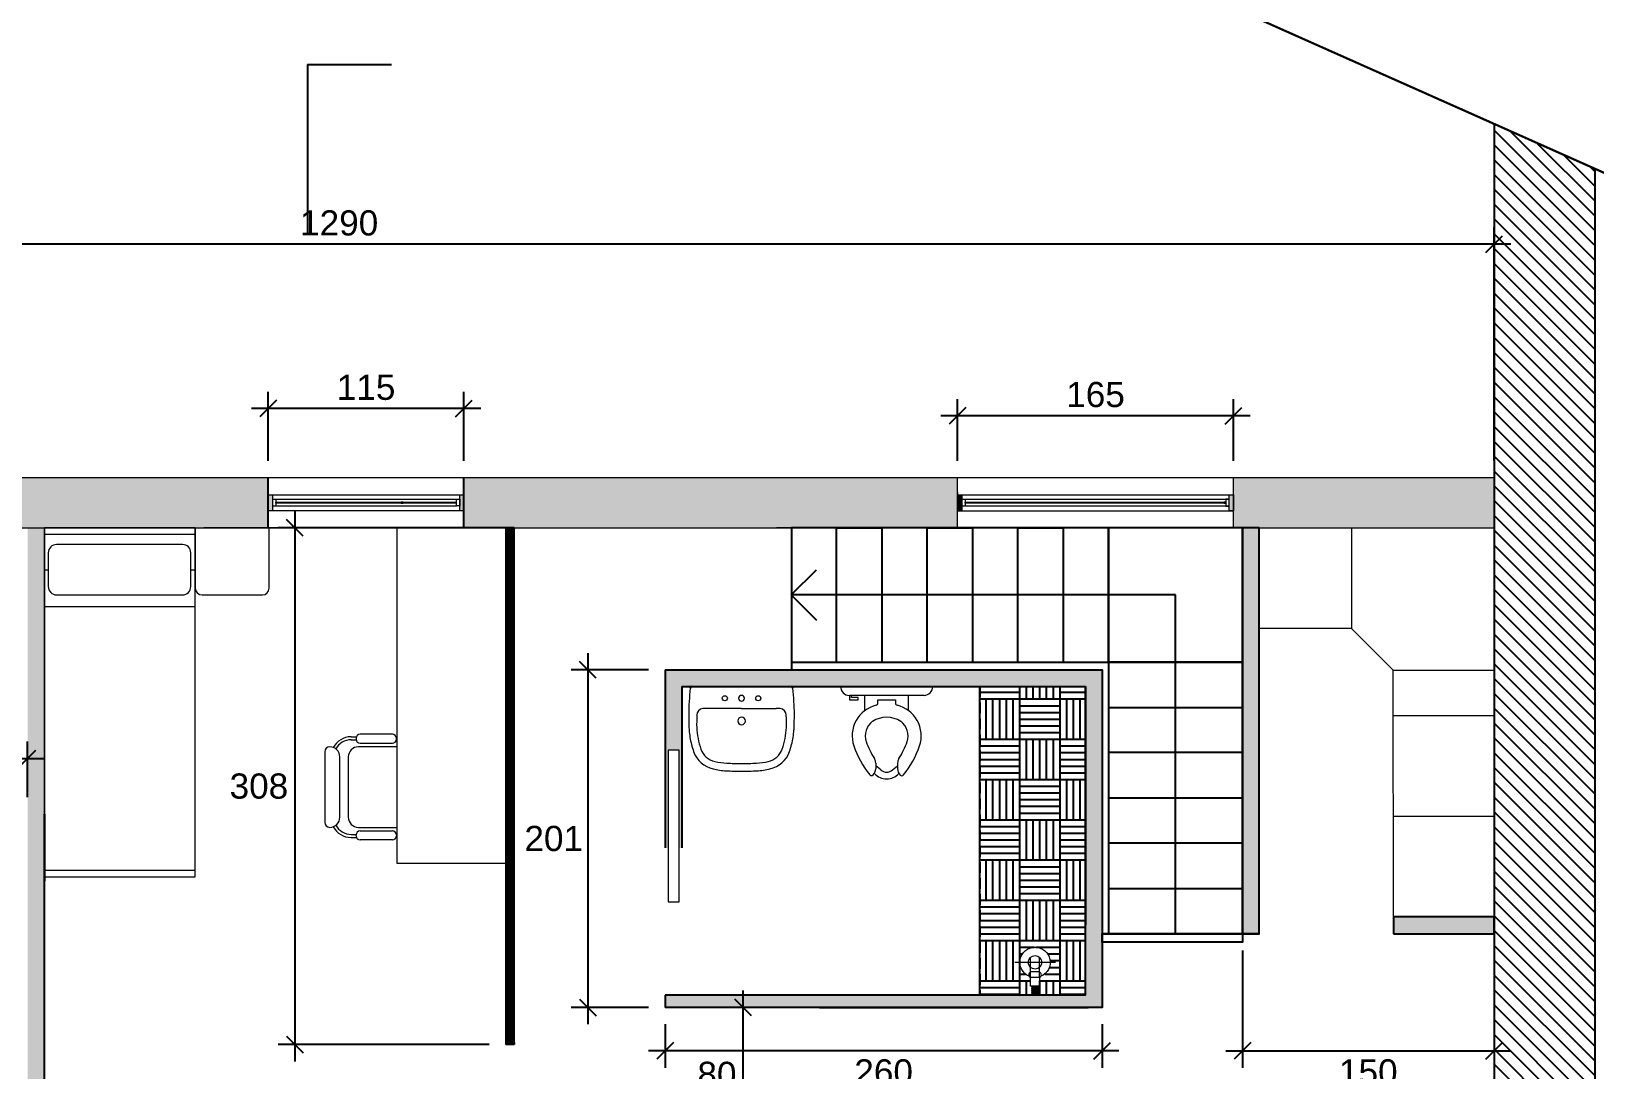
# Model space of a CAD drawing. Header units: inches. Extents: x -173 to 14008, y -3334 to 10368.
# Drawn here: x 5305 to 6238, y 7969 to 8588 of the extents above; entities that cross this region are included whole.
import ezdxf

# ---------------------------------------------------------------- set-up
doc = ezdxf.new("R2010")
doc.units = ezdxf.units.IN
doc.header["$MEASUREMENT"] = 0
doc.linetypes.add('TRATTEGGIATA2', pattern=[9.525, 6.35, -3.175])
for name, color, linetype, lineweight in [('ARREDAMENTO', 8, 'Continuous', 18), ('ARREDI_attrezzature_furniture', 175, 'Continuous', 9), ('INFISSI', 4, 'Continuous', 18), ('PORTE_finestre_doors_windows', 4, 'Continuous', 15), ('QUOTE', 6, 'Continuous', 9)]:
    doc.layers.add(name, color=color, linetype=linetype, lineweight=lineweight)
doc.styles.add('ARCH', font='txt')
doc.styles.get("Standard").update_dxf_attribs({"font": 'Arial.ttf'})
doc.dimstyles.get("Standard").update_dxf_attribs({"dimtxt": 15, "dimasz": 10, "dimexe": 10, "dimexo": 10, "dimgap": 5, "dimtad": 2, "dimtih": 1, "dimtoh": 1, "dimdec": 0, "dimzin": 0, "dimdsep": 46, "dimtxsty": 'Standard', "dimblk": 'OBLIQUE', "dimblk1": 'OBLIQUE', "dimblk2": 'OBLIQUE', "dimcen": 0.09, "dimdle": 10, "dimadec": 0, "dimazin": 0, "dimtfac": 1, "dimtdec": 0, "dimtofl": 0, "dimtmove": 0, "dimatfit": 3, "dimldrblk": 'OBLIQUE', "dimfxl": 1, "dimtolj": 1, "dimtzin": 0, "dimarcsym": 0})

# ---------------------------------------------------------------- blocks, each defined once
blk = doc.blocks.new('15PTOI06')
for p, q in [((8, 8.5), (8, -8.5)), ((11.5, 5), (8, 5)), ((9, 2), (9.765178, 2)), ((9, -2), (9, 2)), ((23.431562, 2.5), (24.727861, 2.5)), ((24.931034, 1.327586), (24.062054, 2.5)), ((9.765178, -2), (9, -2)), ((23.431562, -2.5), (24.690476, -2.5)), ((24.931034, -1.327586), (24.062054, -2.5)), ((11.5, -5), (8, -5)), ((9, -6.5), (8.5, -6.5)), ((8.5, -6.5), (8.5, -8)), ((9, -8.5), (9, -6.5)), ((8.5, -8), (8, -8)), ((8, -8.5), (9, -8.5))]:
    blk.add_line(p, q)
for centre, radius, start, end in [((6, 8.5), 2, 0, 90), ((17.25, 0.65), 7.210062, 71.816347, 166.116636), ((12, -13.75), 22.534695, 51.265418, 70.559965), ((17.25, 0.65), 4.210062, 71.816347, 142.891702), ((12, -13.75), 19.534695, 57.937508, 70.559965), ((25.787408, 3.438228), 0.5, 314.939898, 51.265418), ((9.765178, 2.5), 0.5, 270, 346.116636), ((19.118098, 0), 6.118098, 147.797266, 212.202734), ((23.431562, 4.5), 2, 237.937508, 270), ((24.727861, 4.5), 2, 270, 314.939898), ((23.666667, 0), 1.833333, 313.602819, 46.397181), ((23.166667, 0), 3.833333, 313.602819, 46.397181), ((9.765178, -2.5), 0.5, 13.883364, 90), ((17.25, -0.65), 7.210062, 193.883364, 288.183653), ((17.25, -0.65), 4.210062, 217.108298, 288.183653), ((12, 13.75), 19.534695, 289.440035, 302.062492), ((23.431562, -4.5), 2, 90, 122.062492), ((24.690476, -4.5), 2, 44.162471, 90), ((25.766527, -3.454957), 0.5, 308.665009, 44.162471), ((12, 13.75), 22.534695, 289.440035, 308.665009), ((6, -8.5), 2, 270, 0)]:
    blk.add_arc(centre, radius, start, end)
at = {"style": 'ARCH'}
for tag, p, flags in [('ITEM', (0, -19.5), 3), ('ROOM_NUMBER', (0, -28.5), 1)]:
    blk.add_attdef(tag, p, '', height=6, dxfattribs=dict(at, flags=flags))
blk = doc.blocks.new('_Oblique')
at = {"color": 0, "linetype": 'ByBlock', "lineweight": -2}
blk.add_line((-0.5, -0.5), (0.5, 0.5), dxfattribs=at)
blk = doc.blocks.new('*D18')
at = {"layer": 'Defpoints', "color": 0, "transparency": 16777216}
for p in [(4887.5, 8461.48), (4887.5, 8322.36), (6177.5, 8322.36)]:
    blk.add_point(p, dxfattribs=at)
at = {"layer": 'QUOTE', "color": 0, "lineweight": -2, "transparency": 16777216}
for p, q in [((4887.5, 8332.36), (4887.5, 8471.48)), ((6177.5, 8332.36), (6177.5, 8471.48)), ((6187.5, 8461.48), (4877.5, 8461.48))]:
    blk.add_line(p, q, dxfattribs=at)
at = {"layer": 'QUOTE', "color": 0, "lineweight": -2, "transparency": 16777216, "xscale": 10, "yscale": 10, "zscale": 10, "rotation": 180}
blk.add_blockref('_Oblique', (4887.5, 8461.48), dxfattribs=at)
at = {"layer": 'QUOTE', "color": 0, "lineweight": -2, "transparency": 16777216, "xscale": 10, "yscale": 10, "zscale": 10}
blk.add_blockref('_Oblique', (6177.5, 8461.48), dxfattribs=at)
at = {"layer": 'QUOTE', "color": 0, "transparency": 16777216, "insert": (5488.89, 8474.08), "char_height": 15, "attachment_point": 5}
blk.add_mtext('\\A1;1290', dxfattribs=at)
blk = doc.blocks.new('*D27')
at = {"layer": 'Defpoints', "color": 0, "transparency": 16777216}
for p in [(5683.27, 8207.75), (5637.15, 8006.44), (5683.27, 8006.44)]:
    blk.add_point(p, dxfattribs=at)
at = {"layer": 'QUOTE', "color": 0, "lineweight": -2, "transparency": 16777216}
for p, q in [((5637.15, 8217.75), (5637.15, 7996.44)), ((5673.27, 8207.75), (5627.15, 8207.75)), ((5673.27, 8006.44), (5627.15, 8006.44))]:
    blk.add_line(p, q, dxfattribs=at)
at = {"layer": 'QUOTE', "color": 0, "lineweight": -2, "transparency": 16777216, "xscale": 10, "yscale": 10, "zscale": 10}
for p, rotation in [((5637.15, 8207.75), 90), ((5637.15, 8006.44), 270)]:
    blk.add_blockref('_Oblique', p, dxfattribs=dict(at, rotation=rotation))
at = {"layer": 'QUOTE', "color": 0, "transparency": 16777216, "insert": (5616.81, 8107.09), "char_height": 15, "attachment_point": 5}
blk.add_mtext('\\A1;201', dxfattribs=at)
blk = doc.blocks.new('*D28')
at = {"layer": 'Defpoints', "color": 0, "transparency": 16777216}
for p in [(5683.27, 8006.44), (5943.77, 8006.44), (5683.27, 7980.51)]:
    blk.add_point(p, dxfattribs=at)
at = {"layer": 'QUOTE', "color": 0, "lineweight": -2, "transparency": 16777216}
for p, q in [((5683.27, 7996.44), (5683.27, 7970.51)), ((5943.77, 7996.44), (5943.77, 7970.51)), ((5953.77, 7980.51), (5673.27, 7980.51))]:
    blk.add_line(p, q, dxfattribs=at)
at = {"layer": 'QUOTE', "color": 0, "lineweight": -2, "transparency": 16777216, "xscale": 10, "yscale": 10, "zscale": 10, "rotation": 180}
blk.add_blockref('_Oblique', (5683.27, 7980.51), dxfattribs=at)
at = {"layer": 'QUOTE', "color": 0, "lineweight": -2, "transparency": 16777216, "xscale": 10, "yscale": 10, "zscale": 10}
blk.add_blockref('_Oblique', (5943.77, 7980.51), dxfattribs=at)
at = {"layer": 'QUOTE', "color": 0, "transparency": 16777216, "insert": (5813.52, 7967.91), "char_height": 15, "attachment_point": 5}
blk.add_mtext('\\A1;260', dxfattribs=at)
blk = doc.blocks.new('*D30')
at = {"layer": 'Defpoints', "color": 0, "transparency": 16777216}
for p in [(5588.27, 8292.36), (5462.51, 7984.3), (5588.27, 7984.3)]:
    blk.add_point(p, dxfattribs=at)
at = {"layer": 'QUOTE', "color": 0, "lineweight": -2, "transparency": 16777216}
for p, q in [((5462.51, 8302.36), (5462.51, 7974.3)), ((5578.27, 8292.36), (5452.51, 8292.36)), ((5578.27, 7984.3), (5452.51, 7984.3))]:
    blk.add_line(p, q, dxfattribs=at)
at = {"layer": 'QUOTE', "color": 0, "lineweight": -2, "transparency": 16777216, "xscale": 10, "yscale": 10, "zscale": 10}
for p, rotation in [((5462.51, 8292.36), 90), ((5462.51, 7984.3), 270)]:
    blk.add_blockref('_Oblique', p, dxfattribs=dict(at, rotation=rotation))
at = {"layer": 'QUOTE', "color": 0, "transparency": 16777216, "insert": (5441.03, 8138.33), "char_height": 15, "attachment_point": 5}
blk.add_mtext('\\A1;308', dxfattribs=at)
blk = doc.blocks.new('*D32')
at = {"layer": 'Defpoints', "color": 0, "transparency": 16777216}
for p in [(5303.12, 8154.91), (5213.12, 8121.75), (5303.12, 8121.75)]:
    blk.add_point(p, dxfattribs=at)
at = {"layer": 'QUOTE', "color": 0, "lineweight": -2, "transparency": 16777216}
for p, q in [((5213.12, 8131.75), (5213.12, 8164.91)), ((5303.12, 8131.75), (5303.12, 8164.91)), ((5203.12, 8154.91), (5313.12, 8154.91))]:
    blk.add_line(p, q, dxfattribs=at)
at = {"layer": 'QUOTE', "color": 0, "lineweight": -2, "transparency": 16777216, "xscale": 10, "yscale": 10, "zscale": 10, "rotation": 180}
blk.add_blockref('_Oblique', (5213.12, 8154.91), dxfattribs=at)
at = {"layer": 'QUOTE', "color": 0, "lineweight": -2, "transparency": 16777216, "xscale": 10, "yscale": 10, "zscale": 10}
blk.add_blockref('_Oblique', (5303.12, 8154.91), dxfattribs=at)
at = {"layer": 'QUOTE', "color": 0, "transparency": 16777216, "insert": (5258.12, 8167.52), "char_height": 15, "attachment_point": 5}
blk.add_mtext('\\A1;90', dxfattribs=at)
blk = doc.blocks.new('*D34')
at = {"layer": 'Defpoints', "color": 0, "transparency": 16777216}
for p in [(5729.78, 8006.44), (5765.35, 8006.44), (5765.35, 7926.44)]:
    blk.add_point(p, dxfattribs=at)
at = {"layer": 'QUOTE', "color": 0, "lineweight": -2, "transparency": 16777216}
for p, q in [((5729.78, 7916.44), (5729.78, 8016.44)), ((5755.35, 8006.44), (5719.78, 8006.44)), ((5755.35, 7926.44), (5719.78, 7926.44))]:
    blk.add_line(p, q, dxfattribs=at)
at = {"layer": 'QUOTE', "color": 0, "lineweight": -2, "transparency": 16777216, "xscale": 10, "yscale": 10, "zscale": 10}
for p, rotation in [((5729.78, 8006.44), 90), ((5729.78, 7926.44), 270)]:
    blk.add_blockref('_Oblique', p, dxfattribs=dict(at, rotation=rotation))
at = {"layer": 'QUOTE', "color": 0, "transparency": 16777216, "insert": (5714.14, 7966.44), "char_height": 15, "attachment_point": 5}
blk.add_mtext('\\A1;80', dxfattribs=at)
blk = doc.blocks.new('*D35')
at = {"layer": 'Defpoints', "color": 0, "transparency": 16777216}
for p in [(6027.5, 8050.36), (6177.5, 8050.36), (6177.5, 7980.51)]:
    blk.add_point(p, dxfattribs=at)
at = {"layer": 'QUOTE', "color": 0, "lineweight": -2, "transparency": 16777216}
for p, q in [((6027.5, 8040.36), (6027.5, 7970.51)), ((6177.5, 8040.36), (6177.5, 7970.51)), ((6017.5, 7980.51), (6187.5, 7980.51))]:
    blk.add_line(p, q, dxfattribs=at)
at = {"layer": 'QUOTE', "color": 0, "lineweight": -2, "transparency": 16777216, "xscale": 10, "yscale": 10, "zscale": 10, "rotation": 180}
blk.add_blockref('_Oblique', (6027.5, 7980.51), dxfattribs=at)
at = {"layer": 'QUOTE', "color": 0, "lineweight": -2, "transparency": 16777216, "xscale": 10, "yscale": 10, "zscale": 10}
blk.add_blockref('_Oblique', (6177.5, 7980.51), dxfattribs=at)
at = {"layer": 'QUOTE', "color": 0, "transparency": 16777216, "insert": (6102.5, 7967.91), "char_height": 15, "attachment_point": 5}
blk.add_mtext('\\A1;150', dxfattribs=at)
blk = doc.blocks.new('*D36')
at = {"layer": 'Defpoints', "color": 0, "transparency": 16777216}
for p in [(5857.62, 8359.17), (5857.62, 8322.36), (6022.06, 8322.36)]:
    blk.add_point(p, dxfattribs=at)
at = {"layer": 'QUOTE', "color": 0, "lineweight": -2, "transparency": 16777216}
for p, q in [((5857.62, 8332.36), (5857.62, 8369.17)), ((6022.06, 8332.36), (6022.06, 8369.17)), ((6032.06, 8359.17), (5847.62, 8359.17))]:
    blk.add_line(p, q, dxfattribs=at)
at = {"layer": 'QUOTE', "color": 0, "lineweight": -2, "transparency": 16777216, "xscale": 10, "yscale": 10, "zscale": 10, "rotation": 180}
blk.add_blockref('_Oblique', (5857.62, 8359.17), dxfattribs=at)
at = {"layer": 'QUOTE', "color": 0, "lineweight": -2, "transparency": 16777216, "xscale": 10, "yscale": 10, "zscale": 10}
blk.add_blockref('_Oblique', (6022.06, 8359.17), dxfattribs=at)
at = {"layer": 'QUOTE', "color": 0, "transparency": 16777216, "insert": (5939.84, 8371.77), "char_height": 15, "attachment_point": 5}
blk.add_mtext('\\A1;165', dxfattribs=at)
blk = doc.blocks.new('*D37')
at = {"layer": 'Defpoints', "color": 0, "transparency": 16777216}
for p in [(5446.62, 8363.47), (5446.62, 8322.36), (5563.27, 8322.36)]:
    blk.add_point(p, dxfattribs=at)
at = {"layer": 'QUOTE', "color": 0, "lineweight": -2, "transparency": 16777216}
for p, q in [((5446.62, 8332.36), (5446.62, 8373.47)), ((5563.27, 8332.36), (5563.27, 8373.47)), ((5573.27, 8363.47), (5436.62, 8363.47))]:
    blk.add_line(p, q, dxfattribs=at)
at = {"layer": 'QUOTE', "color": 0, "lineweight": -2, "transparency": 16777216, "xscale": 10, "yscale": 10, "zscale": 10, "rotation": 180}
blk.add_blockref('_Oblique', (5446.62, 8363.47), dxfattribs=at)
at = {"layer": 'QUOTE', "color": 0, "lineweight": -2, "transparency": 16777216, "xscale": 10, "yscale": 10, "zscale": 10}
blk.add_blockref('_Oblique', (5563.27, 8363.47), dxfattribs=at)
at = {"layer": 'QUOTE', "color": 0, "transparency": 16777216, "insert": (5504.94, 8376.08), "char_height": 15, "attachment_point": 5}
blk.add_mtext('\\A1;115', dxfattribs=at)

msp = doc.modelspace()

# ---------------------------------------------------------------- hatches: boundary and pattern name
h = msp.add_hatch()
h.set_pattern_fill('ANSI31', color=0, scale=50, angle=-90)
h.set_pattern_definition([(315, (-6489.5105, 17572.644), (4.4194174, 4.4194174), [])])
h.paths.add_polyline_path([(6237.49, 7317.38), (6237.49, 8506.41), (6177.5, 8533.12), (6177.5, 8322.36), (6177.5, 8060.38), (6177.54, 8060.38), (6177.54, 8050.38), (6177.5, 7662.36), (6177.5, 7661.84), (6177.5, 7322.35), (6177.5, 7322.35), (6177.66, 7322.35), (6177.66, 7317.37)])
h = msp.add_hatch(color=0)
h.dxf.hatch_style = 1
h.paths.add_polyline_path([(5446.62, 8292.36), (5446.62, 8312.16), (5446.62, 8312.16), (5446.62, 8302.56), (5449.12, 8302.56), (5449.12, 8312.16), (5446.62, 8312.16), (5446.62, 8302.56), (5446.62, 8302.56), (5446.62, 8312.16), (5446.62, 8322.36), (4967.5, 8322.36), (4947.5, 8322.36), (4937.5, 8322.36), (4937.5, 8292.36), (4952.5, 8292.36)])
h.paths.add_polyline_path([(5313.12, 7873.28), (5313.12, 7904.3), (5313.12, 7964.3), (5313.12, 8292.36), (5303.12, 8292.36), (5303.12, 8232.36), (5303.12, 7873.28)])
h.paths.add_polyline_path([(5481.12, 8294.91), (5481.12, 8294.91), (5481.12, 8294.91), (5481.12, 8294.91)], flags=9)
h = msp.add_hatch(color=256)
h.dxf.hatch_style = 1
h.paths.add_polyline_path([(6177.5, 8292.36), (6177.5, 8322.36), (6022.06, 8322.36), (6022.06, 8302.56), (6022.06, 8302.56), (6022.06, 8312.16), (6019.56, 8312.16), (6019.56, 8309.4), (6019.56, 8309.4), (6019.56, 8307.4), (6019.56, 8302.56), (6022.06, 8302.56), (6022.06, 8312.16), (6022.06, 8312.16), (6022.06, 8302.56), (6022.06, 8292.36)])
h.paths.add_polyline_path([(5481.12, 8294.91), (5481.12, 8294.91), (5481.12, 8294.91), (5481.12, 8294.91)], flags=9)
h = msp.add_hatch(color=256)
h.dxf.hatch_style = 1
h.paths.add_polyline_path([(5857.62, 8292.36), (5857.62, 8322.36), (5563.27, 8322.36), (5563.27, 8302.56), (5563.27, 8302.56), (5563.27, 8312.16), (5560.81, 8312.16), (5560.81, 8309.41), (5560.81, 8309.41), (5560.81, 8305.41), (5560.82, 8302.56), (5563.27, 8302.56), (5563.27, 8312.16), (5563.27, 8312.16), (5563.27, 8302.56), (5563.27, 8292.36), (5593.27, 8292.36)])
h = msp.add_hatch(color=0)
h.dxf.hatch_style = 1
h.paths.add_polyline_path([(5860.12, 8302.56), (5860.12, 8312.16), (5857.62, 8312.16), (5857.62, 8303.84), (5857.62, 8302.56)])
h = msp.add_hatch()
h.set_pattern_fill('DOLMIT', color=256, scale=5, angle=-90)
h.set_pattern_definition([(270, (-7135.1922, 23378.0663), (1.25, -2e-16), []), (315, (-7135.1922, 23378.0663), (2.5, 2.5), [1.76776695, -3.5355339])])
h.paths.add_polyline_path([(5593.27, 7984.3), (5593.27, 7985.46), (5593.27, 8292.36), (5588.27, 8292.36), (5588.27, 7984.3)])
h = msp.add_hatch(color=0)
h.dxf.hatch_style = 1
h.paths.add_polyline_path([(6037.5, 8050.36), (6037.5, 8292.36), (6027.5, 8292.36), (6027.5, 8092.36), (6027.5, 8050.36)])
h.paths.add_polyline_path([(6177.5, 8050.38), (6177.5, 8060.38), (6117.54, 8060.38), (6117.55, 8050.37)])
h = msp.add_hatch(color=0)
h.dxf.hatch_style = 1
h.paths.add_polyline_path([(5691.53, 8159.86), (5691.53, 8101.52), (5693.27, 8101.52), (5693.27, 8197.76), (5933.77, 8197.75), (5933.77, 8013.71), (5683.27, 8013.71), (5683.27, 8006.44), (5943.77, 8006.44), (5943.77, 8207.75), (5683.27, 8207.75), (5683.27, 8101.52), (5685.01, 8101.52), (5685.01, 8159.86)])
h = msp.add_hatch()
h.set_pattern_fill('AR-PARQ1', color=0, scale=2, angle=-90)
h.set_pattern_definition([(360, (-6489.51, 16110.326), (24, 24), [24, -24]), (360, (-6489.51, 16106.326), (24, 24), [24, -24]), (360, (-6489.51, 16102.326), (24, 24), [24, -24]), (360, (-6489.51, 16098.326), (24, 24), [24, -24]), (360, (-6489.51, 16094.326), (24, 24), [24, -24]), (360, (-6489.51, 16090.326), (24, 24), [24, -24]), (360, (-6489.51, 16086.326), (24, 24), [24, -24]), (270, (-6465.51, 16110.326), (-24, -24), [24, -24]), (270, (-6461.51, 16110.326), (-24, -24), [24, -24]), (270, (-6457.51, 16110.326), (-24, -24), [24, -24]), (270, (-6453.51, 16110.326), (-24, -24), [24, -24]), (270, (-6449.51, 16110.326), (-24, -24), [24, -24]), (270, (-6445.51, 16110.326), (-24, -24), [24, -24]), (270, (-6441.51, 16110.326), (-24, -24), [24, -24])])
h.paths.add_polyline_path([(5907.29, 8024.99, -0.15223), (5906.48, 8024.3), (5906.48, 8019.03), (5905.8, 8019.03, -1.121), (5905.53, 8018.4, -0.770179), (5905.53, 8017.6, -1.298399), (5905.53, 8016.81, -1.2984), (5905.53, 8016.01, -0.770179), (5905.53, 8015.21, -0.770179), (5905.53, 8014.42, -1), (5905.53, 8013.8), (5933.77, 8013.71), (5933.77, 8197.75), (5870.97, 8197.75), (5870.97, 8013.71), (5902.08, 8013.79, -1.267946), (5902.08, 8014.59, -1.265994), (5902.08, 8015.38, -1.265994), (5902.08, 8016.18, -1.265994), (5902.08, 8016.98, -0.789894), (5902.08, 8017.77, -0.789893), (5902.08, 8018.57, -0.56391), (5901.8, 8019.03), (5901.12, 8019.03), (5901.12, 8024.3, -0.15223), (5900.31, 8024.99, -4.976489)])

# ---------------------------------------------------------------- linework, layer by layer
for p, q in [((5470.03, 8568.54), (5520.03, 8568.54)), ((5470.03, 8568.54), (5470.03, 8468.54)), ((6177.5, 8533.32), (6177.5, 8322.36)), ((6237.49, 8506.62), (6237.49, 7317.38)), ((6237.5, 8372.36), (6237.5, 7317.38)), ((6177.5, 8322.36), (6177.5, 7662.36)), ((5563.27, 8292.36), (5523.27, 8292.36)), ((5593.27, 8292.36), (5563.27, 8292.36)), ((5593.27, 8292.36), (5588.27, 8292.36)), ((5588.27, 8292.36), (5588.27, 7984.3)), ((5593.27, 7985.46), (5593.27, 8292.36)), ((5785.5, 8212.36), (5785.5, 8292.36)), ((5785.5, 8292.36), (5812.5, 8292.36)), ((5812.5, 8292.36), (5812.5, 8212.36)), ((5839.5, 8212.36), (5839.5, 8292.36)), ((5839.5, 8292.36), (5866.5, 8292.36)), ((5866.5, 8292.36), (5866.5, 8212.36)), ((5893.5, 8212.36), (5893.5, 8292.36)), ((5893.5, 8292.36), (5920.5, 8292.36)), ((5920.5, 8292.36), (5920.5, 8212.36)), ((6027.5, 8292.36), (6027.5, 8092.36)), ((5758.42, 8252.36), (5773.42, 8267.36)), ((5758.42, 8252.36), (5773.42, 8237.36)), ((5987.5, 8252.36), (5758.5, 8252.36)), ((5803.21, 8252.36), (5788.21, 8252.36)), ((5987.5, 8050.36), (5987.5, 8252.36)), ((5683.27, 8207.75), (5683.27, 8101.52)), ((5758.5, 8212.36), (5785.5, 8212.36)), ((5758.5, 8212.36), (5758.5, 8207.75)), ((5812.5, 8212.36), (5839.5, 8212.36)), ((5866.5, 8212.36), (5893.5, 8212.36)), ((5947.5, 8212.36), (5947.5, 8185.36)), ((5693.27, 8197.76), (5693.27, 8197.76)), ((5693.27, 8197.76), (5693.27, 8101.52)), ((5933.84, 8197.75), (5933.84, 8055.72)), ((5947.5, 8185.36), (6027.5, 8185.35)), ((6027.5, 8185.35), (6027.5, 8158.35)), ((6027.5, 8158.35), (5947.5, 8158.35)), ((5947.5, 8158.35), (5947.5, 8131.35)), ((5947.5, 8131.35), (6027.5, 8131.36)), ((6027.5, 8131.36), (6027.5, 8104.36)), ((5313.12, 7873.28), (5313.12, 8121.75)), ((5313.12, 8121.75), (5313.12, 8081.75)), ((6027.5, 8104.36), (5947.5, 8104.36)), ((5947.5, 8104.36), (5947.5, 8077.36)), ((5313.12, 7981.75), (5313.12, 8081.75)), ((5947.5, 8077.36), (6027.5, 8077.35)), ((5933.77, 8055.5), (5933.77, 8045.5)), ((6177.54, 8060.38), (6117.54, 8060.38)), ((6117.54, 8060.38), (6117.55, 8050.37)), ((6177.54, 8050.38), (6177.54, 8060.38)), ((6177.54, 8050.38), (6177.54, 8060.38)), ((6027.5, 8050.36), (5947.5, 8050.36)), ((6117.55, 8050.37), (6177.54, 8050.38)), ((5683.27, 8013.71), (5683.27, 8006.44)), ((5775.35, 8006.44), (5935.5, 8006.44)), ((5593.27, 7984.3), (5588.27, 7984.3)), ((5593.27, 7985.46), (5593.27, 7984.3))]:
    msp.add_line(p, q)
at = {"lineweight": 18}
for p, q in [((4967.5, 8322.36), (6177.5, 8322.36)), ((4967.5, 8322.36), (6177.5, 8322.36)), ((4887.5, 8292.36), (6177.5, 8292.36)), ((4937.5, 8292.36), (6177.5, 8292.36))]:
    msp.add_line(p, q, dxfattribs=at)
at = {"color": 4}
for p, q in [((5446.62, 8292.36), (5446.62, 8322.36)), ((5563.27, 8292.36), (5563.27, 8322.36))]:
    msp.add_line(p, q, dxfattribs=at)
at = {"linetype": 'TRATTEGGIATA2'}
msp.add_line((5870.97, 8197.75), (5870.97, 8013.71), dxfattribs=at)
for points in [[(5164.41, 8984.17), (4351.24, 7156.95), (6178.47, 6343.78), (6991.64, 8171)], [(5164.71, 8984.04), (4351.24, 7156.95), (6178.33, 6343.48), (6991.81, 8170.57)], [(5947.5, 8292.36), (5758.5, 8292.36), (5758.5, 8212.36), (5947.5, 8212.36)], [(5947.5, 8292.36), (5947.5, 8212.36), (6027.5, 8212.36), (6027.5, 8292.36)], [(6037.5, 8292.36), (6027.5, 8292.36), (6027.5, 8050.36), (6037.5, 8050.36)], [(5933.77, 8197.75), (5933.77, 8013.71), (5870.97, 8013.71), (5870.97, 8197.75)], [(6037.5, 8050.36), (6037.5, 8050.36), (5943.77, 8050.36), (5943.77, 8050.36)], [(6027.5, 8050.36), (6027.5, 8045.28), (5943.77, 8045.28), (5943.77, 8050.36)]]:
    msp.add_lwpolyline(points, close=True)
for points in [[(5683.27, 8207.75), (5943.77, 8207.75), (5943.77, 8006.44), (5683.27, 8006.44)], [(6027.5, 8050.36), (6027.5, 8212.36), (5947.5, 8212.36), (5947.5, 8050.36)], [(5693.27, 8197.76), (5933.77, 8197.75), (5933.77, 8013.71), (5683.27, 8013.71)], [(6027.5, 8104.36), (6027.5, 8050.36)]]:
    msp.add_lwpolyline(points)
at = {"color": 175}
for centre, start, end in [((5699.22, 8196.75), 90, 173.62616), ((5758.38, 8196.75), 6.37384, 90)]:
    msp.add_arc(centre, 1, start, end, dxfattribs=at)
at = {"layer": 'ARREDAMENTO'}
for p, q in [((5313.12, 8121.75), (5313.12, 8292.36)), ((5313.12, 8292.36), (5313.12, 7942.36)), ((5313.12, 8084.36), (5313.12, 8292.36)), ((5403.12, 8292.36), (5313.12, 8292.36)), ((5403.12, 8288.36), (5313.12, 8288.36)), ((5403.12, 8084.36), (5403.12, 8292.36)), ((5403.12, 8292.36), (5403.12, 8256.4)), ((5453.16, 8292.36), (5408.16, 8292.36)), ((5447.16, 8292.36), (5408.16, 8292.36)), ((5447.16, 8256.4), (5447.16, 8292.36)), ((5523.27, 8292.36), (5523.27, 8172.36)), ((5806.63, 8292.36), (5749.63, 8292.36)), ((5806.63, 8292.36), (5749.63, 8292.36)), ((6092.6, 8232.26), (6092.6, 8292.36)), ((5395.44, 8282.43), (5320.44, 8282.43)), ((5315.44, 8277.43), (5315.44, 8257.43)), ((5400.44, 8257.43), (5400.44, 8277.43)), ((5313.12, 8267.29), (5315.44, 8267.29)), ((5400.44, 8267.29), (5403.12, 8267.29)), ((5320.44, 8252.43), (5395.44, 8252.43)), ((5407.12, 8252.4), (5443.16, 8252.4)), ((5403.12, 8245.19), (5313.12, 8245.19)), ((6092.6, 8232.36), (6037.5, 8232.36)), ((6092.6, 8232.26), (6117.35, 8207.51)), ((6117.54, 8060.38), (6117.35, 8207.51)), ((6117.35, 8207.51), (6177.5, 8207.51)), ((5728.8, 8184.75), (5708.18, 8184.75)), ((5728.8, 8184.75), (5749.43, 8184.75)), ((6177.53, 8180.39), (6117.54, 8180.39)), ((5496, 8167.8), (5499.17, 8167.8)), ((5499, 8166.92), (5499, 8166.32)), ((5520.6, 8169.32), (5501.4, 8169.32)), ((5523, 8166.32), (5523, 8166.92)), ((5523.27, 8172.36), (5523.27, 8092.36)), ((5480.27, 8158.8), (5480.27, 8116.8)), ((5483.27, 8161.8), (5483.27, 8161.8)), ((5496, 8166), (5499.02, 8166)), ((5523.27, 8161.8), (5500.33, 8161.8)), ((5501.4, 8163.92), (5520.6, 8163.92)), ((5489.27, 8119.8), (5489.27, 8155.8)), ((5494.33, 8155.8), (5494.33, 8119.8)), ((6117.54, 8120.38), (6177.53, 8120.39)), ((6117.54, 8060.38), (6117.54, 8120.38)), ((5500.33, 8113.8), (5523.27, 8113.8)), ((5501.4, 8111.68), (5520.6, 8111.68)), ((5496, 8109.6), (5499.02, 8109.6)), ((5496, 8107.8), (5499.17, 8107.8)), ((5499, 8108.68), (5499, 8109.28)), ((5520.6, 8106.28), (5501.4, 8106.28)), ((5523, 8109.28), (5523, 8108.68)), ((5523.27, 8092.36), (5588.27, 8092.36)), ((5313.12, 8088.36), (5403.12, 8088.36)), ((5313.12, 8084.36), (5403.12, 8084.36)), ((5901.12, 8024.3), (5901.12, 8036.35)), ((5906.48, 8024.3), (5906.48, 8036.35)), ((5916.05, 8033.32), (5891.8, 8033.32)), ((5906.48, 8027.59), (5901.12, 8027.59)), ((5906.48, 8024.3), (5901.12, 8024.3))]:
    msp.add_line(p, q, dxfattribs=at)
for points in [[(5758.38, 8197.75), (5728.8, 8197.75), (5699.22, 8197.75)], [(5906.48, 8024.3), (5906.48, 8019.03), (5901.12, 8019.03), (5901.12, 8024.3)]]:
    msp.add_lwpolyline(points, dxfattribs=at)
for points in [[(5697.55, 8188.91, 0.026276), (5697.47, 8173.16, 0.007127), (5697.55, 8171.73)], [(5760.05, 8171.73, 0.007127), (5760.14, 8173.16, 0.026276), (5760.05, 8188.91)], [(5698.94, 8163.25, 0.02246), (5700.23, 8158.95, 0.259094), (5711.85, 8148.63, 0.039532), (5719.67, 8147.53, 0.015232), (5728.8, 8147.25, 0.015232), (5737.93, 8147.53, 0.039532), (5745.75, 8148.63, 0.259094), (5757.37, 8158.95, 0.02246), (5758.66, 8163.25)], [(5900.31, 8024.99, -4.976489), (5907.29, 8024.99, -4.976489)], [(5901.84, 8018.68, -0.302605), (5901.8, 8019.03, -0.302605)], [(5901.84, 8018.28, -0.362194), (5901.84, 8018.69), (5905.76, 8018.29, -0.368734), (5905.76, 8017.89), (5901.84, 8018.28)], [(5901.84, 8017.89, -0.362194), (5901.84, 8018.29), (5905.76, 8017.89, -0.368734), (5905.76, 8017.49), (5901.84, 8017.89)], [(5901.84, 8017.49, -0.362194), (5901.84, 8017.89), (5905.76, 8017.49, -0.368734), (5905.76, 8017.1), (5901.84, 8017.49)], [(5901.84, 8017.09, -0.362194), (5901.84, 8017.49), (5905.76, 8017.1, -0.368734), (5905.76, 8016.7), (5901.84, 8017.09)], [(5901.84, 8016.69, -0.362194), (5901.84, 8017.09), (5905.76, 8016.7, -0.368734), (5905.76, 8016.3), (5901.84, 8016.69)], [(5901.84, 8019.08, -0.00173), (5901.83, 8019.08, -0.00173)], [(5901.83, 8019.08, -0.003057), (5901.84, 8019.08)], [(5902.39, 8019.03), (5905.76, 8018.69, -0.368734), (5905.76, 8018.29), (5901.84, 8018.68)], [(5905.8, 8019.03, -0.30585), (5905.76, 8018.69), (5902.35, 8019.03)], [(5901.84, 8016.29, -0.362194), (5901.84, 8016.7), (5905.76, 8016.3, -0.368734), (5905.76, 8015.9), (5901.84, 8016.29)], [(5901.84, 8015.9, -0.362194), (5901.84, 8016.3), (5905.76, 8015.9, -0.368734), (5905.76, 8015.5), (5901.84, 8015.9)], [(5901.84, 8015.5, -0.362194), (5901.84, 8015.9), (5905.76, 8015.5, -0.368734), (5905.76, 8015.11), (5901.84, 8015.5)], [(5901.84, 8015.1, -0.362194), (5901.84, 8015.5), (5905.76, 8015.11, -0.368734), (5905.76, 8014.71), (5901.84, 8015.1)], [(5901.84, 8014.7, -0.362194), (5901.84, 8015.1), (5905.76, 8014.71, -0.368734), (5905.76, 8014.31), (5901.84, 8014.7)], [(5901.84, 8014.3, -0.362194), (5901.84, 8014.71), (5905.76, 8014.31, -0.368734), (5905.76, 8013.91), (5901.84, 8014.3)], [(5901.84, 8013.9, -0.362194), (5901.84, 8014.31), (5905.76, 8013.91, -0.368734), (5905.76, 8013.51), (5901.84, 8013.9)]]:
    msp.add_lwpolyline(points, format="xyb", dxfattribs=at)
for centre, radius in [((5718.83, 8190.75), 1.5), ((5738.77, 8190.75), 1.5), ((5903.8, 8033.32), 4.04)]:
    msp.add_circle(centre, radius, dxfattribs=at)
for centre, radius, start, end in [((5320.44, 8277.43), 5, 90, 180), ((5395.44, 8277.43), 5, 360, 90), ((5320.44, 8257.43), 5, 180, 270), ((5395.44, 8257.43), 5, 270, 360), ((5407.12, 8256.4), 4, 180, 270), ((5443.16, 8256.4), 4, 270, 360), ((5847.3, 8180.21), 150, 173.62616, 176.67233), ((5610.3, 8180.21), 150, 3.32767, 6.37384), ((5708.18, 8159.75), 25, 90, 95.59372), ((5728.83, 8190.75), 1.75, 90.95552, 269.04448), ((5728.77, 8190.75), 1.75, 270.95552, 89.04448), ((5749.43, 8159.75), 25, 84.40628, 90), ((5847.44, 8175.65), 145.4, 178.02338, 180.898), ((5706.13, 8180.65), 4, 95.59372, 179.69946), ((5728.83, 8177.25), 2.3, 90.72701, 269.27299), ((5728.77, 8177.25), 2.3, 270.72701, 89.27299), ((5751.47, 8180.65), 4, 0.30054, 84.40628), ((5610.16, 8175.65), 145.4, 359.102, 1.97662), ((5496, 8155.8), 12, 90, 152.11939), ((5501.4, 8166.92), 2.4, 90, 180), ((5501.4, 8166.32), 2.4, 180, 270), ((5520.6, 8166.92), 2.4, 360, 90), ((5520.6, 8166.32), 2.4, 270, 360), ((5747.41, 8175.51), 50, 184.32638, 194.19393), ((5747.41, 8175.51), 45.4, 182.69304, 199.34062), ((5710.19, 8175.51), 45.4, 340.65938, 357.30696), ((5710.19, 8175.51), 50, 345.80607, 355.67362), ((5483.27, 8158.8), 3, 90, 180), ((5483.27, 8155.8), 6, 360, 90), ((5496, 8155.8), 10.2, 90, 152.38051), ((5500.33, 8155.8), 6, 90, 180), ((5715.33, 8164.25), 11.4, 199.34062, 257.44287), ((5742.27, 8164.25), 11.4, 282.55713, 340.65938), ((5722.72, 8197.43), 45.4, 257.44287, 266.49822), ((5728.83, 8297.25), 145.4, 266.49822, 269.9885), ((5728.77, 8297.25), 145.4, 270.0115, 273.50178), ((5734.88, 8197.43), 45.4, 273.50178, 282.55713), ((5483.27, 8119.8), 6, 270, 360), ((5500.33, 8119.8), 6, 180, 270), ((5483.27, 8116.8), 3, 180, 270), ((5496, 8119.8), 12, 207.88061, 270), ((5496, 8119.8), 10.2, 207.61949, 270), ((5501.4, 8109.28), 2.4, 90, 180), ((5520.6, 8109.28), 2.4, 360, 90), ((5501.4, 8108.68), 2.4, 180, 270), ((5520.6, 8108.68), 2.4, 270, 360), ((5901.81, 8025.94), 1.78, 112.87774, 247.12226), ((5905.79, 8025.94), 1.78, 292.87774, 67.12226), ((5905.79, 8025.94), 1.78, 246.94078, 247.12226)]:
    msp.add_arc(centre, radius, start, end, dxfattribs=at)
at = {"layer": 'INFISSI', "color": 4, "lineweight": 0}
for p, q in [((5446.62, 8312.16), (5560.81, 8312.16)), ((5449.12, 8309.4), (5451.12, 8309.4)), ((5451.12, 8309.4), (5451.12, 8305.4)), ((5451.12, 8309.4), (5558.82, 8309.4)), ((5451.12, 8307.65), (5558.82, 8307.65)), ((5558.82, 8307.15), (5451.12, 8307.15)), ((5857.62, 8312.16), (6022.06, 8312.16)), ((5860.12, 8309.4), (5862.12, 8309.4)), ((5862.12, 8309.4), (6019.56, 8309.41)), ((5862.12, 8309.4), (5862.12, 8305.4)), ((5862.12, 8307.65), (6016.38, 8307.65)), ((6016.38, 8307.15), (5862.12, 8307.15)), ((6019.56, 8309.4), (6017.56, 8309.4)), ((6017.56, 8309.4), (6017.56, 8305.4)), ((6017.56, 8309.4), (6017.56, 8305.4)), ((5451.12, 8305.4), (5449.12, 8305.4)), ((5558.82, 8305.4), (5451.12, 8305.4)), ((5857.62, 8302.56), (6022.06, 8302.56)), ((5862.12, 8305.4), (5860.12, 8305.4)), ((6019.56, 8305.4), (5862.12, 8305.4)), ((6017.56, 8305.4), (6019.56, 8305.4))]:
    msp.add_line(p, q, dxfattribs=at)
at = {"layer": 'INFISSI'}
for p, q in [((5451.12, 8307.15), (5451.12, 8307.65)), ((5527.12, 8307.65), (5525.93, 8307.65)), ((5525.93, 8307.15), (5527.12, 8307.15)), ((5862.12, 8307.15), (5862.12, 8307.65)), ((6017.56, 8307.65), (6016.38, 8307.65)), ((6016.38, 8307.15), (6017.56, 8307.15)), ((6017.56, 8307.4), (6017.56, 8307.65)), ((6019.56, 8307.4), (6019.56, 8309.4)), ((5563.27, 8302.56), (5446.62, 8302.56))]:
    msp.add_line(p, q, dxfattribs=at)
at = {"layer": 'INFISSI', "color": 4, "lineweight": 0}
for points in [[(5446.62, 8312.16), (5449.12, 8312.16), (5449.12, 8302.56), (5446.62, 8302.56)], [(5560.81, 8312.16), (5563.27, 8312.16), (5563.27, 8302.56), (5560.82, 8302.56)], [(5857.62, 8312.16), (5860.12, 8312.16), (5860.12, 8302.56), (5857.62, 8302.56)], [(6019.56, 8312.16), (6022.06, 8312.16), (6022.06, 8302.56), (6019.56, 8302.56)]]:
    msp.add_lwpolyline(points, close=True, dxfattribs=at)
at = {"layer": 'INFISSI'}
for points in [[(5560.81, 8309.41), (5560.81, 8305.41), (5558.82, 8305.41), (5558.82, 8309.41)], [(5691.53, 8069.34), (5691.53, 8159.86), (5685.01, 8159.86), (5685.01, 8069.34)]]:
    msp.add_lwpolyline(points, close=True, dxfattribs=at)
at = {"layer": 'PORTE_finestre_doors_windows', "color": 4}
for p, q in [((5857.62, 8292.36), (5857.62, 8322.36)), ((5857.62, 8292.36), (5857.62, 8322.36)), ((6022.06, 8292.36), (6022.06, 8322.36)), ((6022.06, 8292.36), (6022.06, 8322.36)), ((5857.62, 8313.84), (5857.62, 8303.84)), ((5857.62, 8313.84), (5857.62, 8303.84))]:
    msp.add_line(p, q, dxfattribs=at)

# ---------------------------------------------------------------- block references
at = {"layer": 'ARREDAMENTO', "xscale": 2.619047619047629, "yscale": 2.619047619047629, "zscale": 2.619047619047629, "rotation": 269.9996116269203}
msp.add_blockref('15PTOI06', (5815.33, 8213.46), dxfattribs=at)

# ---------------------------------------------------------------- texts
at = {"layer": 'ARREDI_attrezzature_furniture', "flags": 9}
msp.add_attdef('COPYRIGHT', (5481.12, 8294.91), 'Copyright progeSOFT - All rights reserved. This library is protected by international copyright laws.', height=0.000136, rotation=270, dxfattribs=at)

# ---------------------------------------------------------------- dimensions: what is measured, and where the dimension line sits
at = {"layer": 'QUOTE'}
dim = msp.add_linear_dim(base=(4887.5, 8461.48), p1=(6177.5, 8322.36), p2=(4887.5, 8322.36), dimstyle='Standard', dxfattribs=at)
dim.commit()
dim.dimension.update_dxf_attribs({"geometry": '*D18', "text_midpoint": (5488.89, 8461.48), "dimtype": 160})
for base, p1, p2, text, picture, middle in [((5446.62, 8363.47), (5563.27, 8322.36), (5446.62, 8322.36), '115', '*D37', (5504.94, 8376.08)), ((5857.62, 8359.17), (6022.06, 8322.36), (5857.62, 8322.36), '165', '*D36', (5939.84, 8371.77))]:
    dim = msp.add_linear_dim(base=base, p1=p1, p2=p2, text=text, dimstyle='Standard', dxfattribs=at)
    dim.commit()
    dim.dimension.update_dxf_attribs({"geometry": picture, "text_midpoint": middle})
for base, p1, p2, picture, middle in [((5462.51, 7984.3), (5588.27, 8292.36), (5588.27, 7984.3), '*D30', (5441.03, 8138.33)), ((5637.15, 8006.44), (5683.27, 8207.75), (5683.27, 8006.44), '*D27', (5616.81, 8107.09)), ((5729.78, 8006.44), (5765.35, 7926.44), (5765.35, 8006.44), '*D34', (5714.14, 7966.44))]:
    dim = msp.add_linear_dim(base=base, p1=p1, p2=p2, angle=270, dimstyle='Standard', dxfattribs=at)
    dim.commit()
    dim.dimension.update_dxf_attribs({"geometry": picture, "text_midpoint": middle})
for base, p1, p2, picture, middle in [((5303.12, 8154.91), (5213.12, 8121.75), (5303.12, 8121.75), '*D32', (5258.12, 8167.52)), ((6177.5, 7980.51), (6027.5, 8050.36), (6177.5, 8050.36), '*D35', (6102.5, 7967.91)), ((5683.271, 7980.5129), (5943.7689, 8006.4401), (5683.271, 8006.4401), '*D28', (5813.5199, 7967.9106))]:
    dim = msp.add_linear_dim(base=base, p1=p1, p2=p2, dimstyle='Standard', dxfattribs=at)
    dim.commit()
    dim.dimension.update_dxf_attribs({"geometry": picture, "text_midpoint": middle})

doc.saveas('drawing.dxf')
